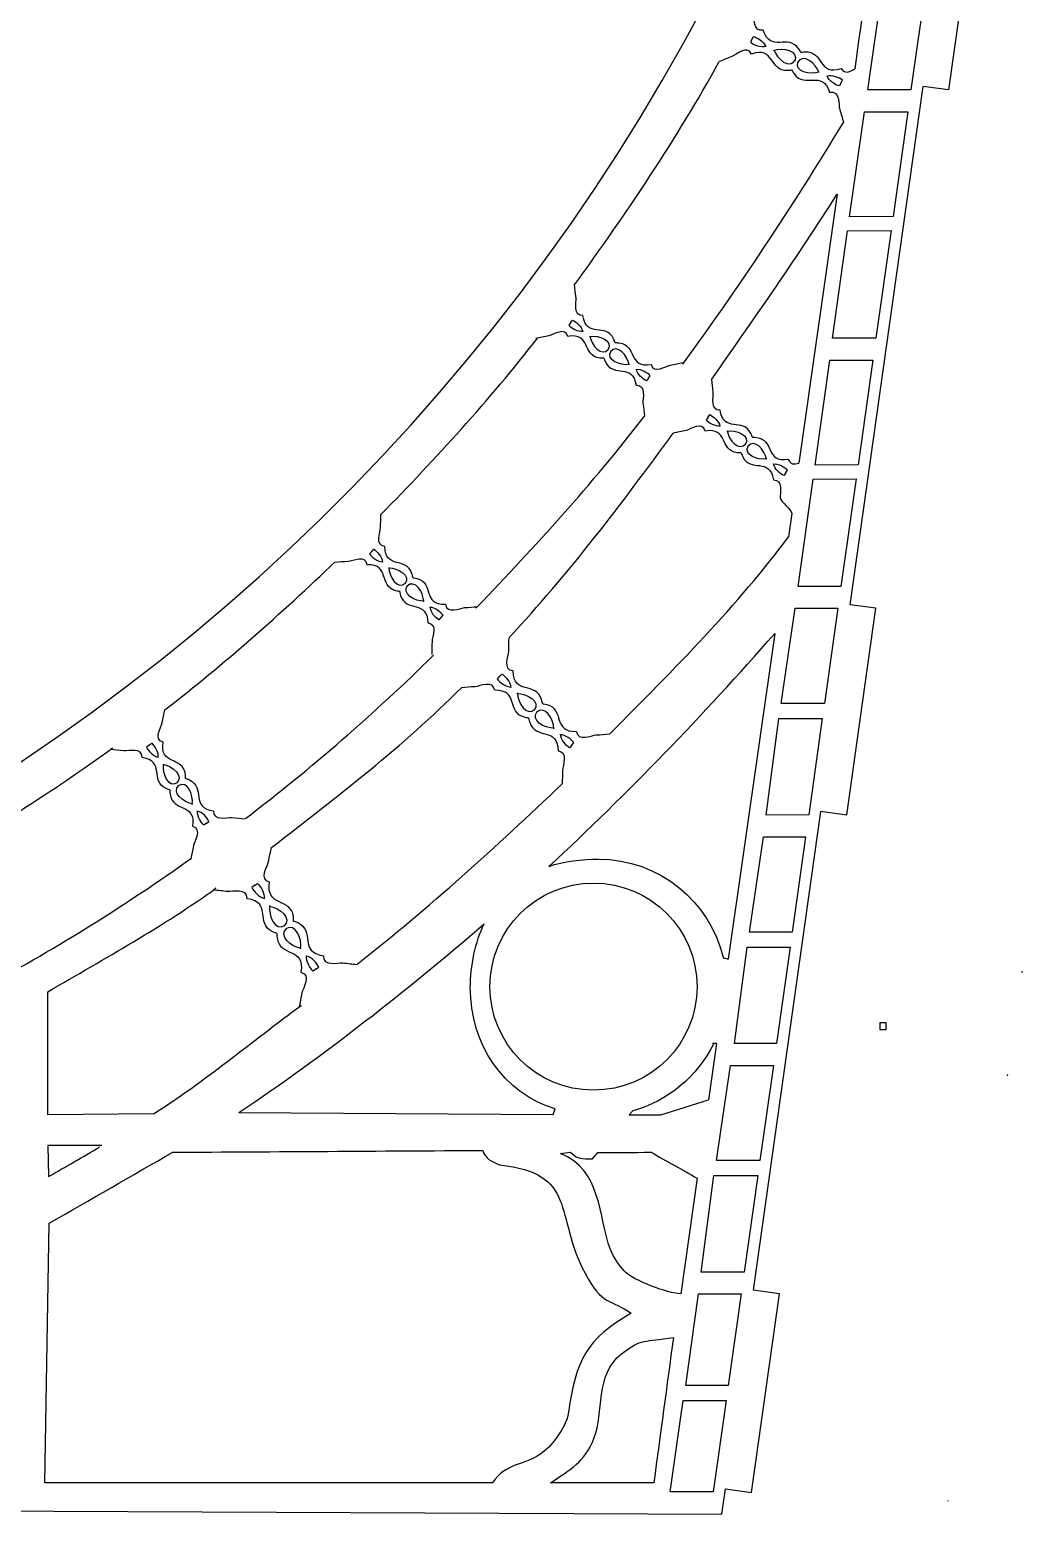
# Model space of a CAD drawing. Extents: x -303 to 288, y -142 to 145.
# Drawn here: x -187.8 to -75.1, y -137.2 to 31.3 of the extents above; entities that cross this region are included whole.
import ezdxf

# ---------------------------------------------------------------- set-up
doc = ezdxf.new("R2010")
doc.units = 0
doc.header["$MEASUREMENT"] = 0
doc.header["$XCLIPFRAME"] = 2
doc.layers.add('LAYER_1', color=7, linetype='CONTINUOUS')
picture_1 = doc.add_image_def('image1.jpg', size_in_pixel=(12191, 16256))

msp = doc.modelspace()

# ---------------------------------------------------------------- linework, layer by layer
at = {"layer": 'LAYER_1', "color": 1}
for points in [[(-278.8776, -88.295), (-166.0906, -66.8468), (-89.7514, 25.4002), (-84.0392, 133.0006)], [(-91.6701, 95.8126), (-204.4571, 74.3644), (-280.7963, -17.8826), (-286.5085, -125.483)], [(-94.0946, 26.8168), (-92.3798, 39.1377), (-90.5091, 51.9474), (-88.8205, 64.2947)], [(-103.349, 28.924), (-102.316, 29.3142), (-100.4378, 28.8718), (-100.9414, 27.7214)], [(-103.3126, 28.9984), (-102.9868, 27.9428), (-101.4848, 26.7318), (-100.8852, 27.8356)], [(-98.1884, 26.3994), (-98.514, 27.455), (-100.0162, 28.6656), (-100.616, 27.5614)], [(-125.9376, 2.333), (-120.0996, 10.3612), (-114.3158, 18.8782), (-109.5164, 27.65)], [(-98.1522, 26.4736), (-99.1852, 26.0836), (-101.0632, 26.5258), (-100.5598, 27.6764)], [(-94.6572, -33.9922), (-94.6572, -33.9922), (-86.3554, 24.8428), (-86.3554, 24.8428)], [(-113.6558, -6.6814), (-107.3896, 1.8576), (-101.3378, 10.9864), (-95.4088, 20.748)], [(-110.356, -8.4046), (-105.4616, -1.4146), (-100.6626, 5.468), (-96.1162, 12.6154)], [(-96.1162, 12.6154), (-96.1162, 12.6154), (-100.462, -17.9106), (-100.462, -17.9106)], [(-124.2429, -3.5515), (-123.1976, -3.3454), (-121.4818, -4.0663), (-122.1448, -5.0803)], [(-147.9242, -23.7586), (-141.6404, -17.3678), (-135.6584, -10.801), (-130.1498, -3.7392)], [(-130.2858, -3.7392), (-130.2858, -3.7392), (-130.3226, -3.7908), (-130.3226, -3.7908)], [(-124.1964, -3.4866), (-124.0549, -4.5426), (-122.8198, -5.9348), (-122.0734, -4.9805)], [(-119.7375, -6.7777), (-119.879, -5.7218), (-121.1142, -4.3296), (-121.8605, -5.2839)], [(-119.6911, -6.7129), (-120.7364, -6.919), (-122.4521, -6.198), (-121.7891, -5.1841)], [(-136.9566, -34.2088), (-130.4802, -27.4422), (-123.9726, -20.3474), (-117.9968, -12.5976)], [(-133.3562, -37.731), (-126.6006, -30.4676), (-120.6544, -22.631), (-114.7314, -14.5152)], [(-108.6614, -14.289), (-107.6162, -14.083), (-105.9004, -14.804), (-106.5634, -15.8178)], [(-108.6148, -14.224), (-108.4736, -15.2802), (-107.2384, -16.6722), (-106.4916, -15.7182)], [(-104.1558, -17.5154), (-104.2972, -16.4594), (-105.5324, -15.0674), (-106.2792, -16.0218)], [(-104.1096, -17.4504), (-105.1546, -17.6564), (-106.8704, -16.9356), (-106.2074, -15.9216)], [(-101.2756, -23.6264), (-101.2756, -23.6264), (-101.6542, -26.286), (-101.6542, -26.286)], [(-121.9222, -48.6494), (-114.6354, -41.3116), (-107.2932, -33.9364), (-101.6542, -26.286)], [(-172.441, -45.9096), (-165.7296, -40.7422), (-159.1942, -34.927), (-153.1026, -29.1068)], [(-147.0726, -29.8228), (-146.0087, -29.7656), (-144.4112, -30.7203), (-145.21, -31.6311)], [(-147.0175, -29.7652), (-147.0257, -30.8306), (-145.9983, -32.3823), (-145.1253, -31.5424)], [(-143.0099, -33.5921), (-144.0737, -33.6494), (-145.6713, -32.6946), (-144.8724, -31.7838)], [(-143.0649, -33.6498), (-143.0568, -32.5844), (-144.0842, -31.0326), (-144.9572, -31.8726)], [(-137.1396, -34.4002), (-137.1396, -34.4002), (-136.9566, -34.2088), (-136.9566, -34.2088)], [(-128.8406, -63.6912), (-119.888, -55.401), (-111.387, -46.5736), (-103.219, -37.2766)], [(-103.219, -37.2766), (-103.219, -37.2766), (-108.4798, -74.2302), (-108.4798, -74.2302)], [(-163.2938, -58.2492), (-155.8062, -52.5348), (-148.7172, -46.3748), (-141.948, -39.7318)], [(-160.337, -61.5518), (-152.886, -55.7752), (-145.3602, -50.0278), (-138.7848, -43.4162)], [(-132.4795, -44.0721), (-131.3692, -44.0123), (-129.702, -45.0087), (-130.5357, -45.9593)], [(-132.422, -44.0119), (-132.4305, -45.1238), (-131.3583, -46.7433), (-130.4472, -45.8667)], [(-128.297, -48.066), (-128.2885, -46.9541), (-129.3607, -45.3347), (-130.2717, -46.2113)], [(-128.2395, -48.0058), (-129.3498, -48.0656), (-131.017, -47.0692), (-130.1833, -46.1187)], [(-199.9372, -64.0546), (-192.4596, -59.812), (-185.2582, -55.2058), (-178.3822, -50.2658)], [(-178.3822, -50.2656), (-178.3822, -50.2656), (-178.6144, -50.436), (-178.6144, -50.436)], [(-172.6146, -52.0775), (-172.8117, -53.1398), (-172.0612, -54.8715), (-171.0405, -54.1877)], [(-172.6798, -52.1254), (-171.6074, -52.2569), (-170.1817, -53.4936), (-171.1409, -54.2612)], [(-169.3572, -56.6573), (-169.16, -55.595), (-169.9106, -53.8634), (-170.9312, -54.5472)], [(-169.2919, -56.6095), (-170.3644, -56.478), (-171.79, -55.2413), (-170.8309, -54.4736)], [(-150.6218, -74.8032), (-142.4234, -68.3706), (-134.8724, -61.4852), (-127.351, -54.3348)], [(-105.6361, -111.799), (-105.6361, -111.799), (-97.967, -57.4492), (-97.967, -57.4492)], [(-98.0112, -57.4431), (-98.0112, -57.4431), (-95.0404, -57.8606), (-95.0404, -57.8606)], [(-192.7184, -77.2976), (-184.5308, -72.8312), (-176.7932, -68.001), (-169.4382, -62.7748)], [(-185.7224, -77.9204), (-179.272, -74.157), (-172.59, -70.4554), (-166.652, -66.182)], [(-166.652, -66.182), (-166.652, -66.182), (-166.94, -66.3932), (-166.94, -66.3932)], [(-160.5229, -68.1489), (-160.7337, -69.2851), (-159.931, -71.1372), (-158.8393, -70.4058)], [(-160.5926, -68.2), (-159.4456, -68.3407), (-157.9208, -69.6634), (-158.9467, -70.4845)], [(-164.0444, -91.6472), (-154.4676, -85.2224), (-144.8322, -77.673), (-136.2046, -70.219)], [(-156.9691, -72.9961), (-158.1161, -72.8555), (-159.641, -71.5328), (-158.6151, -70.7117)], [(-157.0389, -73.0473), (-156.828, -71.9111), (-157.6308, -70.059), (-158.7224, -70.7904)], [(-109.0728, -74.017), (-109.0728, -74.017), (-108.4798, -74.2302), (-108.4798, -74.2302)], [(-75.1222, -75.7357), (-75.1222, -75.7357), (-75.1034, -75.601), (-75.1034, -75.601)], [(-173.7534, -91.784), (-168.055, -88.1754), (-162.618, -83.6418), (-156.9882, -79.4706)], [(-156.9882, -79.4706), (-156.9882, -79.4706), (-157.2248, -79.6442), (-157.2248, -79.6442)], [(-110.1816, -83.8768), (-111.9988, -87.5392), (-115.3138, -90.3272), (-119.325, -91.4398)], [(-109.8416, -83.797), (-109.8416, -83.797), (-110.7494, -90.1738), (-110.7494, -90.1738)], [(-109.8416, -83.797), (-109.8416, -83.797), (-110.2926, -83.797), (-110.2926, -83.797)], [(-76.7684, -87.4822), (-76.7684, -87.4822), (-76.7465, -87.3287), (-76.7465, -87.3287)], [(-116.1244, -91.888), (-116.1244, -91.888), (-110.7494, -90.1738), (-110.7494, -90.1738)], [(-164.0444, -91.6472), (-164.0444, -91.6472), (-128.3528, -91.8606), (-128.3528, -91.8606)], [(-128.3526, -91.8606), (-128.3526, -91.8606), (-128.1516, -91.2212), (-128.1516, -91.2212)], [(-119.7404, -91.888), (-119.7404, -91.888), (-119.325, -91.4398), (-119.325, -91.4398)], [(-119.7404, -91.888), (-119.7404, -91.888), (-116.1244, -91.888), (-116.1244, -91.888)], [(-185.6664, -98.9052), (-183.7238, -97.8114), (-181.788, -96.6892), (-179.8594, -95.5384)], [(-109.2255, -137.2369), (-109.2255, -137.2369), (-108.8173, -134.3444), (-108.8173, -134.3444)], [(-108.819, -134.3442), (-108.819, -134.3442), (-105.8482, -134.7617), (-105.8482, -134.7617)], [(-83.5293, -135.7345), (-83.5293, -135.7345), (-83.5194, -135.661), (-83.5194, -135.661)]]:
    msp.add_open_spline(points, degree=3, dxfattribs=at)
for points, knots in [([(-79.8611, 50.1461), (-79.8611, 50.1461), (-83.4741, 24.4377), (-83.4741, 24.4377), (-83.4741, 24.4377), (-83.4741, 24.4377), (-86.3555, 24.8427), (-86.3555, 24.8427)], [0, 0, 0, 0, 0.33333333, 0.33333333, 0.33333333, 0.33333333, 1, 1, 1, 1]), ([(-100.2548, 28.7124), (-100.293, 28.7768), (-100.3434, 28.9012), (-100.5004, 29.1232), (-100.5004, 29.1232), (-101.7392, 30.8758), (-103.6452, 28.5822), (-104.5218, 31.2224), (-104.5218, 31.2224), (-105.7068, 30.9678), (-105.522, 32.6452), (-105.6624, 33.171), (-105.6624, 33.171), (-105.8228, 33.6844), (-105.9664, 34.177), (-106.0926, 34.6492)], [0, 0, 0, 0, 0.2, 0.2, 0.2, 0.2, 0.4, 0.4, 0.4, 0.4, 0.6, 0.6, 0.6, 0.6, 1, 1, 1, 1]), ([(-105.8118, 30.1542), (-105.8118, 30.1542), (-105.6404, 30.5032), (-105.6404, 30.5032), (-105.6404, 30.5032), (-105.222, 30.3992), (-104.4222, 29.9444), (-104.23, 29.3642)], [0, 0, 0, 0, 0.33333333, 0.33333333, 0.33333333, 0.33333333, 1, 1, 1, 1]), ([(-101.2462, 26.685), (-101.3206, 26.6762), (-101.4506, 26.6392), (-101.7216, 26.627), (-101.7216, 26.627), (-103.8652, 26.5292), (-103.2252, 29.4418), (-105.847, 28.5132), (-105.847, 28.5132), (-106.3734, 29.6052), (-107.584, 28.4298), (-108.0858, 28.2178), (-108.0858, 28.2178), (-108.5896, 28.0296), (-109.0662, 27.8404), (-109.5164, 27.65)], [0, 0, 0, 0, 0.2, 0.2, 0.2, 0.2, 0.4, 0.4, 0.4, 0.4, 0.6, 0.6, 0.6, 0.6, 1, 1, 1, 1]), ([(-105.7962, 30.1876), (-105.7962, 30.1876), (-105.9652, 29.8374), (-105.9652, 29.8374), (-105.9652, 29.8374), (-105.6272, 29.5714), (-104.777, 29.2192), (-104.2008, 29.4236)], [0, 0, 0, 0, 0.33333333, 0.33333333, 0.33333333, 0.33333333, 1, 1, 1, 1]), ([(-100.2548, 28.7124), (-100.1808, 28.7218), (-100.051, 28.7582), (-99.7792, 28.7708), (-99.7792, 28.7708), (-97.6364, 28.8686), (-98.2762, 25.9558), (-95.6546, 26.8846), (-95.6546, 26.8846), (-95.3182, 26.1874), (-94.626, 26.5064), (-94.0946, 26.8168)], [0, 0, 0, 0, 0.25, 0.25, 0.25, 0.25, 0.5, 0.5, 0.5, 0.5, 1, 1, 1, 1]), ([(-101.2462, 26.685), (-101.2078, 26.6212), (-101.1576, 26.4966), (-101.001, 26.2744), (-101.001, 26.2744), (-99.7622, 24.522), (-97.856, 26.8152), (-96.9796, 24.1754), (-96.9796, 24.1754), (-95.7946, 24.4304), (-95.979, 22.7528), (-95.8386, 22.2266), (-95.8386, 22.2266), (-95.678, 21.7134), (-95.5348, 21.2206), (-95.4088, 20.748)], [0, 0, 0, 0, 0.2, 0.2, 0.2, 0.2, 0.4, 0.4, 0.4, 0.4, 0.6, 0.6, 0.6, 0.6, 1, 1, 1, 1]), ([(-95.7056, 25.21), (-95.7056, 25.21), (-95.5352, 25.5598), (-95.5352, 25.5598), (-95.5352, 25.5598), (-95.8738, 25.8264), (-96.7234, 26.1782), (-97.3006, 25.974)], [0, 0, 0, 0, 0.33333333, 0.33333333, 0.33333333, 0.33333333, 1, 1, 1, 1]), ([(-95.6892, 25.2434), (-95.6892, 25.2434), (-95.861, 24.8942), (-95.861, 24.8942), (-95.861, 24.8942), (-96.279, 24.9982), (-97.0786, 25.4532), (-97.2712, 26.0336)], [0, 0, 0, 0, 0.33333333, 0.33333333, 0.33333333, 0.33333333, 1, 1, 1, 1]), ([(-121.3332, -4.2472), (-121.3597, -4.1801), (-121.3876, -4.0534), (-121.5013, -3.8173), (-121.5013, -3.8173), (-122.3992, -1.9524), (-124.5795, -3.829), (-124.9908, -1.1778), (-124.9908, -1.1778), (-126.159, -1.2307), (-125.7152, 0.3352), (-125.7646, 0.8585), (-125.7646, 0.8585), (-125.8353, 1.3723), (-125.8926, 1.8636), (-125.9373, 2.3331)], [0, 0, 0, 0, 0.2, 0.2, 0.2, 0.2, 0.4, 0.4, 0.4, 0.4, 0.6, 0.6, 0.6, 0.6, 1, 1, 1, 1]), ([(-126.3891, -1.9874), (-126.3891, -1.9874), (-126.1698, -1.6832), (-126.1698, -1.6832), (-126.1698, -1.6832), (-125.7886, -1.8486), (-125.1008, -2.4089), (-125.0105, -2.9921)], [0, 0, 0, 0, 0.33333333, 0.33333333, 0.33333333, 0.33333333, 1, 1, 1, 1]), ([(-122.6007, -6.0172), (-122.6727, -6.0138), (-122.8017, -6.0282), (-123.0618, -5.9966), (-123.0618, -5.9966), (-125.1166, -5.7471), (-124.0421, -3.0786), (-126.6845, -3.543), (-126.6845, -3.543), (-127.0107, -2.4201), (-128.3501, -3.3445), (-128.8615, -3.4662), (-128.8615, -3.4662), (-129.3707, -3.5647), (-129.8543, -3.6687), (-130.3132, -3.7776)], [0, 0, 0, 0, 0.2, 0.2, 0.2, 0.2, 0.4, 0.4, 0.4, 0.4, 0.6, 0.6, 0.6, 0.6, 1, 1, 1, 1]), ([(-126.3684, -1.9584), (-126.3684, -1.9584), (-126.5858, -2.264), (-126.5858, -2.264), (-126.5858, -2.264), (-126.3064, -2.5717), (-125.5545, -3.0424), (-124.9733, -2.94)], [0, 0, 0, 0, 0.33333333, 0.33333333, 0.33333333, 0.33333333, 1, 1, 1, 1]), ([(-121.3332, -4.2472), (-121.2612, -4.2506), (-121.1323, -4.2362), (-120.8721, -4.2678), (-120.8721, -4.2678), (-118.8174, -4.5173), (-119.8918, -7.1858), (-117.2495, -6.7214), (-117.2495, -6.7214), (-116.9233, -7.8443), (-115.5838, -6.9199), (-115.0724, -6.7982), (-115.0724, -6.7982), (-114.5632, -6.6997), (-114.0797, -6.5957), (-113.6208, -6.4868)], [0, 0, 0, 0, 0.2, 0.2, 0.2, 0.2, 0.4, 0.4, 0.4, 0.4, 0.6, 0.6, 0.6, 0.6, 1, 1, 1, 1]), ([(-122.6007, -6.0172), (-122.5743, -6.0843), (-122.5464, -6.211), (-122.4327, -6.4471), (-122.4327, -6.4471), (-121.5348, -8.312), (-119.3544, -6.4354), (-118.9432, -9.0866), (-118.9432, -9.0866), (-117.775, -9.0337), (-118.2188, -10.5995), (-118.1693, -11.1229), (-118.1693, -11.1229), (-118.0986, -11.6367), (-118.0413, -12.128), (-117.9966, -12.5975)], [0, 0, 0, 0, 0.2, 0.2, 0.2, 0.2, 0.4, 0.4, 0.4, 0.4, 0.6, 0.6, 0.6, 0.6, 1, 1, 1, 1]), ([(-117.5656, -8.3059), (-117.5656, -8.3059), (-117.3482, -8.0004), (-117.3482, -8.0004), (-117.3482, -8.0004), (-117.6275, -7.6927), (-118.3795, -7.222), (-118.9607, -7.3244)], [0, 0, 0, 0, 0.33333333, 0.33333333, 0.33333333, 0.33333333, 1, 1, 1, 1]), ([(-117.5448, -8.277), (-117.5448, -8.277), (-117.7641, -8.5812), (-117.7641, -8.5812), (-117.7641, -8.5812), (-118.1453, -8.4158), (-118.8331, -7.8555), (-118.9234, -7.2723)], [0, 0, 0, 0, 0.33333333, 0.33333333, 0.33333333, 0.33333333, 1, 1, 1, 1]), ([(-105.7518, -14.9846), (-105.778, -14.9176), (-105.806, -14.7912), (-105.9198, -14.5548), (-105.9198, -14.5548), (-106.8178, -12.6898), (-108.9978, -14.5666), (-109.4094, -11.9154), (-109.4094, -11.9154), (-110.5774, -11.9682), (-110.1336, -10.402), (-110.183, -9.8792), (-110.183, -9.8792), (-110.2538, -9.3654), (-110.3112, -8.874), (-110.356, -8.4046)], [0, 0, 0, 0, 0.2, 0.2, 0.2, 0.2, 0.4, 0.4, 0.4, 0.4, 0.6, 0.6, 0.6, 0.6, 1, 1, 1, 1]), ([(-107.0192, -16.7548), (-107.091, -16.7514), (-107.2204, -16.7658), (-107.4804, -16.7342), (-107.4804, -16.7342), (-109.5352, -16.4848), (-108.4608, -13.8162), (-111.103, -14.2806), (-111.103, -14.2806), (-111.4292, -13.1576), (-112.7686, -14.0822), (-113.28, -14.2036), (-113.28, -14.2036), (-113.7892, -14.302), (-114.2728, -14.406), (-114.7314, -14.5152)], [0, 0, 0, 0, 0.2, 0.2, 0.2, 0.2, 0.4, 0.4, 0.4, 0.4, 0.6, 0.6, 0.6, 0.6, 1, 1, 1, 1]), ([(-110.787, -12.696), (-110.787, -12.696), (-111.0042, -13.002), (-111.0042, -13.002), (-111.0042, -13.002), (-110.725, -13.309), (-109.9726, -13.78), (-109.3916, -13.6776)], [0, 0, 0, 0, 0.33333333, 0.33333333, 0.33333333, 0.33333333, 1, 1, 1, 1]), ([(-110.8076, -12.725), (-110.8076, -12.725), (-110.5884, -12.4206), (-110.5884, -12.4206), (-110.5884, -12.4206), (-110.207, -12.5862), (-109.5192, -13.1468), (-109.429, -13.7294)], [0, 0, 0, 0, 0.33333333, 0.33333333, 0.33333333, 0.33333333, 1, 1, 1, 1]), ([(-105.7518, -14.9846), (-105.68, -14.9878), (-105.5506, -14.974), (-105.2904, -15.0054), (-105.2904, -15.0054), (-103.236, -15.2548), (-104.3102, -17.9232), (-101.668, -17.4588), (-101.668, -17.4588), (-101.4818, -18.0996), (-100.9656, -18.0736), (-100.4618, -17.9108)], [0, 0, 0, 0, 0.25, 0.25, 0.25, 0.25, 0.5, 0.5, 0.5, 0.5, 1, 1, 1, 1]), ([(-107.0192, -16.7548), (-106.9926, -16.8218), (-106.9646, -16.9484), (-106.8512, -17.1846), (-106.8512, -17.1846), (-105.9532, -19.0496), (-103.7732, -17.173), (-103.3616, -19.824), (-103.3616, -19.824), (-102.1936, -19.771), (-102.637, -21.337), (-102.5876, -21.8602), (-102.5876, -21.8602), (-102.5168, -22.374), (-101.32, -23.1568), (-101.2756, -23.6264)], [0, 0, 0, 0, 0.2, 0.2, 0.2, 0.2, 0.4, 0.4, 0.4, 0.4, 0.6, 0.6, 0.6, 0.6, 1, 1, 1, 1]), ([(-101.9842, -19.0436), (-101.9842, -19.0436), (-101.7664, -18.7382), (-101.7664, -18.7382), (-101.7664, -18.7382), (-102.0458, -18.4302), (-102.7978, -17.9598), (-103.3794, -18.062)], [0, 0, 0, 0, 0.33333333, 0.33333333, 0.33333333, 0.33333333, 1, 1, 1, 1]), ([(-101.9632, -19.0144), (-101.9632, -19.0144), (-102.1826, -19.3192), (-102.1826, -19.3192), (-102.1826, -19.3192), (-102.5636, -19.1532), (-103.2516, -18.593), (-103.3418, -18.01)], [0, 0, 0, 0, 0.33333333, 0.33333333, 0.33333333, 0.33333333, 1, 1, 1, 1]), ([(-144.2895, -30.9202), (-144.3063, -30.8501), (-144.3161, -30.7207), (-144.3955, -30.471), (-144.3955, -30.471), (-145.0226, -28.4984), (-147.4449, -30.0503), (-147.4798, -27.3677), (-147.4798, -27.3677), (-148.6438, -27.256), (-147.9846, -25.768), (-147.9601, -25.2429), (-147.9601, -25.2429), (-147.9579, -24.7243), (-147.9456, -24.2298), (-147.924, -23.7587)], [0, 0, 0, 0, 0.2, 0.2, 0.2, 0.2, 0.4, 0.4, 0.4, 0.4, 0.6, 0.6, 0.6, 0.6, 1, 1, 1, 1]), ([(-145.793, -32.4947), (-145.8638, -32.4812), (-145.9935, -32.4774), (-146.2466, -32.4095), (-146.2466, -32.4095), (-148.246, -31.874), (-146.8075, -29.3828), (-149.4888, -29.4716), (-149.4888, -29.4716), (-149.6541, -28.314), (-151.1101, -29.0411), (-151.6335, -29.0898), (-151.6335, -29.0898), (-152.1515, -29.1159), (-152.6449, -29.151), (-153.1145, -29.1943)], [0, 0, 0, 0, 0.2, 0.2, 0.2, 0.2, 0.4, 0.4, 0.4, 0.4, 0.6, 0.6, 0.6, 0.6, 1, 1, 1, 1]), ([(-148.9534, -27.9471), (-148.9534, -27.9471), (-149.2115, -28.2191), (-149.2115, -28.2191), (-149.2115, -28.2191), (-148.9782, -28.563), (-148.2997, -29.1346), (-147.7099, -29.1149)], [0, 0, 0, 0, 0.33333333, 0.33333333, 0.33333333, 0.33333333, 1, 1, 1, 1]), ([(-148.978, -27.9729), (-148.978, -27.9729), (-148.7182, -27.7025), (-148.7182, -27.7025), (-148.7182, -27.7025), (-148.3639, -27.9197), (-147.7616, -28.5711), (-147.7541, -29.1612)], [0, 0, 0, 0, 0.33333333, 0.33333333, 0.33333333, 0.33333333, 1, 1, 1, 1]), ([(-144.2895, -30.9202), (-144.2187, -30.9337), (-144.089, -30.9376), (-143.8358, -31.0054), (-143.8358, -31.0054), (-141.8365, -31.5409), (-143.275, -34.0322), (-140.5936, -33.9433), (-140.5936, -33.9433), (-140.4283, -35.101), (-138.9723, -34.3738), (-138.4489, -34.3251), (-138.4489, -34.3251), (-137.931, -34.299), (-137.4376, -34.264), (-136.9679, -34.2206)], [0, 0, 0, 0, 0.2, 0.2, 0.2, 0.2, 0.4, 0.4, 0.4, 0.4, 0.6, 0.6, 0.6, 0.6, 1, 1, 1, 1]), ([(-145.793, -32.4947), (-145.7762, -32.5648), (-145.7664, -32.6942), (-145.687, -32.944), (-145.687, -32.944), (-145.0598, -34.9165), (-142.6376, -33.3646), (-142.6027, -36.0472), (-142.6027, -36.0472), (-141.4386, -36.159), (-142.0979, -37.647), (-142.1224, -38.1721), (-142.1224, -38.1721), (-142.1246, -38.6907), (-142.1368, -39.1851), (-142.1585, -39.6563)], [0, 0, 0, 0, 0.2, 0.2, 0.2, 0.2, 0.4, 0.4, 0.4, 0.4, 0.6, 0.6, 0.6, 0.6, 1, 1, 1, 1]), ([(-141.1291, -35.4678), (-141.1291, -35.4678), (-140.8709, -35.1958), (-140.8709, -35.1958), (-140.8709, -35.1958), (-141.1043, -34.852), (-141.7827, -34.2804), (-142.3725, -34.3001)], [0, 0, 0, 0, 0.33333333, 0.33333333, 0.33333333, 0.33333333, 1, 1, 1, 1]), ([(-141.1045, -35.4421), (-141.1045, -35.4421), (-141.3643, -35.7125), (-141.3643, -35.7125), (-141.3643, -35.7125), (-141.7185, -35.4952), (-142.3208, -34.8439), (-142.3283, -34.2538)], [0, 0, 0, 0, 0.33333333, 0.33333333, 0.33333333, 0.33333333, 1, 1, 1, 1]), ([(-95.0404, -57.8606), (-95.0404, -57.8606), (-91.7435, -34.4017), (-91.7435, -34.4017), (-91.7435, -34.4017), (-91.7435, -34.4017), (-94.6573, -33.9922), (-94.6573, -33.9922)], [0, 0, 0, 0, 0.33333333, 0.33333333, 0.33333333, 0.33333333, 1, 1, 1, 1]), ([(-129.575, -45.2174), (-129.5924, -45.1442), (-129.6027, -45.0092), (-129.6856, -44.7485), (-129.6856, -44.7485), (-130.3401, -42.6899), (-132.868, -44.3095), (-132.9044, -41.5099), (-132.9044, -41.5099), (-134.1193, -41.3932), (-133.4313, -39.8404), (-133.4057, -39.2924), (-133.4057, -39.2924), (-133.4034, -38.7511), (-133.3906, -38.2351), (-133.368, -37.7434)], [0, 0, 0, 0, 0.2, 0.2, 0.2, 0.2, 0.4, 0.4, 0.4, 0.4, 0.6, 0.6, 0.6, 0.6, 1, 1, 1, 1]), ([(-134.4423, -42.1146), (-134.4423, -42.1146), (-134.7117, -42.3984), (-134.7117, -42.3984), (-134.7117, -42.3984), (-134.4682, -42.7573), (-133.7601, -43.3538), (-133.1446, -43.3333)], [0, 0, 0, 0, 0.33333333, 0.33333333, 0.33333333, 0.33333333, 1, 1, 1, 1]), ([(-134.468, -42.1414), (-134.468, -42.1414), (-134.1968, -41.8592), (-134.1968, -41.8592), (-134.1968, -41.8592), (-133.8271, -42.086), (-133.1986, -42.7657), (-133.1907, -43.3816)], [0, 0, 0, 0, 0.33333333, 0.33333333, 0.33333333, 0.33333333, 1, 1, 1, 1]), ([(-131.144, -46.8606), (-131.2179, -46.8465), (-131.3533, -46.8424), (-131.6175, -46.7717), (-131.6175, -46.7717), (-133.7041, -46.2128), (-132.2028, -43.6129), (-135.0011, -43.7056), (-135.0011, -43.7056), (-135.1736, -42.4974), (-136.6932, -43.2563), (-137.2394, -43.3071), (-137.2394, -43.3071), (-137.78, -43.3343), (-138.2949, -43.3709), (-138.785, -43.4162)], [0, 0, 0, 0, 0.2, 0.2, 0.2, 0.2, 0.4, 0.4, 0.4, 0.4, 0.6, 0.6, 0.6, 0.6, 1, 1, 1, 1]), ([(-129.575, -45.2174), (-129.5011, -45.2315), (-129.3657, -45.2355), (-129.1015, -45.3063), (-129.1015, -45.3063), (-127.0149, -45.8652), (-128.5162, -48.4651), (-125.7178, -48.3724), (-125.7178, -48.3724), (-125.5453, -49.5805), (-124.0258, -48.8216), (-123.4796, -48.7708), (-123.4796, -48.7708), (-122.939, -48.7436), (-122.4241, -48.707), (-121.934, -48.6618)], [0, 0, 0, 0, 0.2, 0.2, 0.2, 0.2, 0.4, 0.4, 0.4, 0.4, 0.6, 0.6, 0.6, 0.6, 1, 1, 1, 1]), ([(-170.0956, -53.7148), (-170.0999, -53.6418), (-170.0868, -53.5109), (-170.1218, -53.2474), (-170.1218, -53.2474), (-170.3981, -51.1666), (-173.0919, -52.2864), (-172.6509, -49.6017), (-172.6509, -49.6017), (-173.7933, -49.2837), (-172.8711, -47.9149), (-172.7534, -47.395), (-172.7534, -47.395), (-172.6593, -46.8776), (-172.5593, -46.386), (-172.4541, -45.9194)], [0, 0, 0, 0, 0.2, 0.2, 0.2, 0.2, 0.4, 0.4, 0.4, 0.4, 0.6, 0.6, 0.6, 0.6, 1, 1, 1, 1]), ([(-131.144, -46.8606), (-131.1265, -46.9337), (-131.1163, -47.0688), (-131.0334, -47.3294), (-131.0334, -47.3294), (-130.3789, -49.388), (-127.851, -47.7684), (-127.8145, -50.5681), (-127.8145, -50.5681), (-126.5997, -50.6847), (-127.2877, -52.2376), (-127.3133, -52.7856), (-127.3133, -52.7856), (-127.3156, -53.3268), (-127.3284, -53.8429), (-127.351, -54.3346)], [0, 0, 0, 0, 0.2, 0.2, 0.2, 0.2, 0.4, 0.4, 0.4, 0.4, 0.6, 0.6, 0.6, 0.6, 1, 1, 1, 1]), ([(-126.2767, -49.9634), (-126.2767, -49.9634), (-126.0073, -49.6795), (-126.0073, -49.6795), (-126.0073, -49.6795), (-126.2508, -49.3207), (-126.9588, -48.7241), (-127.5744, -48.7447)], [0, 0, 0, 0, 0.33333333, 0.33333333, 0.33333333, 0.33333333, 1, 1, 1, 1]), ([(-126.251, -49.9365), (-126.251, -49.9365), (-126.5221, -50.2187), (-126.5221, -50.2187), (-126.5221, -50.2187), (-126.8918, -49.992), (-127.5204, -49.3122), (-127.5282, -48.6964)], [0, 0, 0, 0, 0.33333333, 0.33333333, 0.33333333, 0.33333333, 1, 1, 1, 1]), ([(-171.8761, -55.0201), (-171.9444, -54.9941), (-172.0732, -54.9672), (-172.314, -54.8546), (-172.314, -54.8546), (-174.2153, -53.9652), (-172.337, -51.733), (-175.03, -51.346), (-175.03, -51.346), (-174.9897, -50.1609), (-176.5725, -50.6286), (-177.1037, -50.5844), (-177.1037, -50.5844), (-177.6255, -50.5185), (-178.1243, -50.466), (-178.6009, -50.426)], [0, 0, 0, 0, 0.2, 0.2, 0.2, 0.2, 0.4, 0.4, 0.4, 0.4, 0.6, 0.6, 0.6, 0.6, 1, 1, 1, 1]), ([(-174.225, -49.9189), (-174.225, -49.9189), (-174.531, -50.1447), (-174.531, -50.1447), (-174.531, -50.1447), (-174.3589, -50.5294), (-173.783, -51.2205), (-173.1906, -51.3054)], [0, 0, 0, 0, 0.33333333, 0.33333333, 0.33333333, 0.33333333, 1, 1, 1, 1]), ([(-174.2541, -49.9402), (-174.2541, -49.9402), (-173.9467, -49.7163), (-173.9467, -49.7163), (-173.9467, -49.7163), (-173.6315, -49.9961), (-173.1457, -50.7533), (-173.2429, -51.3438)], [0, 0, 0, 0, 0.33333333, 0.33333333, 0.33333333, 0.33333333, 1, 1, 1, 1]), ([(-170.0956, -53.7148), (-170.0273, -53.7408), (-169.8985, -53.7677), (-169.6578, -53.8803), (-169.6578, -53.8803), (-167.7565, -54.7696), (-169.6347, -57.0019), (-166.9417, -57.3888), (-166.9417, -57.3888), (-166.982, -58.574), (-165.3993, -58.1063), (-164.868, -58.1505), (-164.868, -58.1505), (-164.3462, -58.2163), (-163.8474, -58.2688), (-163.3708, -58.3089)], [0, 0, 0, 0, 0.2, 0.2, 0.2, 0.2, 0.4, 0.4, 0.4, 0.4, 0.6, 0.6, 0.6, 0.6, 1, 1, 1, 1]), ([(-171.8761, -55.0201), (-171.8718, -55.0931), (-171.885, -55.224), (-171.85, -55.4875), (-171.85, -55.4875), (-171.5737, -57.5682), (-168.8799, -56.4484), (-169.3209, -59.1331), (-169.3209, -59.1331), (-168.1785, -59.4512), (-169.1007, -60.8199), (-169.2183, -61.3399), (-169.2183, -61.3399), (-169.3124, -61.8573), (-169.4124, -62.3489), (-169.5176, -62.8154)], [0, 0, 0, 0, 0.2, 0.2, 0.2, 0.2, 0.4, 0.4, 0.4, 0.4, 0.6, 0.6, 0.6, 0.6, 1, 1, 1, 1]), ([(-167.7177, -58.7947), (-167.7177, -58.7947), (-168.0251, -59.0186), (-168.0251, -59.0186), (-168.0251, -59.0186), (-168.3402, -58.7388), (-168.826, -57.9816), (-168.7288, -57.3911)], [0, 0, 0, 0, 0.33333333, 0.33333333, 0.33333333, 0.33333333, 1, 1, 1, 1]), ([(-167.7468, -58.816), (-167.7468, -58.816), (-167.4408, -58.5902), (-167.4408, -58.5902), (-167.4408, -58.5902), (-167.6128, -58.2055), (-168.1888, -57.5144), (-168.7812, -57.4295)], [0, 0, 0, 0, 0.33333333, 0.33333333, 0.33333333, 0.33333333, 1, 1, 1, 1]), ([(-157.8287, -69.9), (-157.8333, -69.822), (-157.8193, -69.6819), (-157.8567, -69.4001), (-157.8567, -69.4001), (-158.1522, -67.1746), (-161.0334, -68.3723), (-160.5617, -65.5009), (-160.5617, -65.5009), (-161.7836, -65.1607), (-160.7972, -63.6967), (-160.6714, -63.1406), (-160.6714, -63.1406), (-160.5707, -62.5872), (-160.4638, -62.0615), (-160.3513, -61.5624)], [0, 0, 0, 0, 0.2, 0.2, 0.2, 0.2, 0.4, 0.4, 0.4, 0.4, 0.6, 0.6, 0.6, 0.6, 1, 1, 1, 1]), ([(-128.8406, -63.6912), (-127.266, -63.1076), (-125.0006, -62.8686), (-123.2228, -62.8686), (-123.2228, -62.8686), (-116.3108, -62.8686), (-110.5244, -67.6882), (-109.0416, -74.1502)], [0, 0, 0, 0, 0.33333333, 0.33333333, 0.33333333, 0.33333333, 1, 1, 1, 1]), ([(-162.2764, -65.8629), (-162.2764, -65.8629), (-161.9477, -65.6234), (-161.9477, -65.6234), (-161.9477, -65.6234), (-161.6106, -65.9227), (-161.091, -66.7325), (-161.1949, -67.3641)], [0, 0, 0, 0, 0.33333333, 0.33333333, 0.33333333, 0.33333333, 1, 1, 1, 1]), ([(-112.0277, -77.3384), (-112.0277, -70.8454), (-117.2915, -65.5816), (-123.7846, -65.5816), (-123.7846, -65.5816), (-130.2776, -65.5816), (-135.5414, -70.8454), (-135.5414, -77.3384), (-135.5414, -77.3384), (-135.5414, -83.8315), (-130.2776, -89.0953), (-123.7846, -89.0953), (-123.7846, -89.0953), (-117.2915, -89.0953), (-112.0277, -83.8315), (-112.0277, -77.3384)], [0, 0, 0, 0, 0.2, 0.2, 0.2, 0.2, 0.4, 0.4, 0.4, 0.4, 0.6, 0.6, 0.6, 0.6, 1, 1, 1, 1]), ([(-159.733, -71.2962), (-159.8061, -71.2683), (-159.9439, -71.2396), (-160.2013, -71.1192), (-160.2013, -71.1192), (-162.2349, -70.1679), (-160.226, -67.7804), (-163.1064, -67.3665), (-163.1064, -67.3665), (-163.0632, -66.0989), (-164.7561, -66.5992), (-165.3243, -66.5519), (-165.3243, -66.5519), (-165.8824, -66.4814), (-166.4159, -66.4253), (-166.9257, -66.3825)], [0, 0, 0, 0, 0.2, 0.2, 0.2, 0.2, 0.4, 0.4, 0.4, 0.4, 0.6, 0.6, 0.6, 0.6, 1, 1, 1, 1]), ([(-162.2453, -65.8401), (-162.2453, -65.8401), (-162.5726, -66.0816), (-162.5726, -66.0816), (-162.5726, -66.0816), (-162.3886, -66.4931), (-161.7725, -67.2322), (-161.1389, -67.3231)], [0, 0, 0, 0, 0.33333333, 0.33333333, 0.33333333, 0.33333333, 1, 1, 1, 1]), ([(-157.8287, -69.9), (-157.7557, -69.9279), (-157.6179, -69.9566), (-157.3604, -70.077), (-157.3604, -70.077), (-155.3269, -71.0283), (-157.3358, -73.4158), (-154.4554, -73.8297), (-154.4554, -73.8297), (-154.4985, -75.0973), (-152.8057, -74.597), (-152.2375, -74.6443), (-152.2375, -74.6443), (-151.6794, -74.7147), (-151.1458, -74.7709), (-150.6361, -74.8137)], [0, 0, 0, 0, 0.2, 0.2, 0.2, 0.2, 0.4, 0.4, 0.4, 0.4, 0.6, 0.6, 0.6, 0.6, 1, 1, 1, 1]), ([(-128.1516, -91.2212), (-134.0534, -89.3668), (-137.7724, -83.9322), (-137.7724, -77.4182), (-137.7724, -77.4182), (-137.7724, -75.0672), (-137.1948, -72.1844), (-136.2046, -70.219)], [0, 0, 0, 0, 0.33333333, 0.33333333, 0.33333333, 0.33333333, 1, 1, 1, 1]), ([(-159.733, -71.2962), (-159.7284, -71.3742), (-159.7425, -71.5143), (-159.7051, -71.796), (-159.7051, -71.796), (-159.4096, -74.0215), (-156.5284, -72.8238), (-157.0001, -75.6953), (-157.0001, -75.6953), (-155.7782, -76.0355), (-156.7645, -77.4995), (-156.8904, -78.0556), (-156.8904, -78.0556), (-156.991, -78.609), (-157.098, -79.1347), (-157.2105, -79.6337)], [0, 0, 0, 0, 0.2, 0.2, 0.2, 0.2, 0.4, 0.4, 0.4, 0.4, 0.6, 0.6, 0.6, 0.6, 1, 1, 1, 1]), ([(-155.2853, -75.3333), (-155.2853, -75.3333), (-155.6141, -75.5728), (-155.6141, -75.5728), (-155.6141, -75.5728), (-155.9512, -75.2735), (-156.4708, -74.4637), (-156.3668, -73.8321)], [0, 0, 0, 0, 0.33333333, 0.33333333, 0.33333333, 0.33333333, 1, 1, 1, 1]), ([(-155.3165, -75.3561), (-155.3165, -75.3561), (-154.9892, -75.1146), (-154.9892, -75.1146), (-154.9892, -75.1146), (-155.1732, -74.7031), (-155.7892, -73.964), (-156.4228, -73.8731)], [0, 0, 0, 0, 0.33333333, 0.33333333, 0.33333333, 0.33333333, 1, 1, 1, 1]), ([(-173.7534, -91.784), (-173.7534, -91.784), (-185.7234, -91.888), (-185.7234, -91.888), (-185.7234, -91.888), (-185.7234, -91.888), (-185.7224, -77.9204), (-185.7224, -77.9204)], [0, 0, 0, 0, 0.33333333, 0.33333333, 0.33333333, 0.33333333, 1, 1, 1, 1]), ([(-186.0883, -133.6522), (-186.0883, -133.6522), (-135.2486, -133.6522), (-135.2486, -133.6522), (-135.2486, -133.6522), (-133.5865, -131.3305), (-132.1549, -131.9073), (-129.7609, -130.3545), (-129.7609, -130.3545), (-128.7343, -129.6886), (-126.8791, -127.5008), (-126.6213, -125.6583), (-126.6213, -125.6583), (-125.7921, -119.7325), (-124.6162, -117.3476), (-119.4979, -114.4191), (-119.4979, -114.4191), (-121.8196, -112.8098), (-122.8162, -113.5444), (-124.7482, -109.8813), (-124.7482, -109.8813), (-128.2783, -103.1881), (-125.566, -98.5102), (-134.4571, -97.5868), (-134.4571, -97.5868), (-135.4333, -97.0855), (-136.0401, -96.98), (-136.3567, -95.9246), (-136.3567, -95.9246), (-148.0707, -96.0038), (-159.8111, -96.0829), (-171.5516, -96.1357), (-171.5516, -96.1357), (-176.2214, -98.8268), (-180.8912, -101.5178), (-185.5873, -104.2089), (-185.5873, -104.2089), (-185.5873, -104.2089), (-186.0883, -133.6522), (-186.0883, -133.6522)], [0, 0, 0, 0, 0.09090909, 0.09090909, 0.09090909, 0.09090909, 0.18181818, 0.18181818, 0.18181818, 0.18181818, 0.27272727, 0.27272727, 0.27272727, 0.27272727, 0.36363636, 0.36363636, 0.36363636, 0.36363636, 0.45454545, 0.45454545, 0.45454545, 0.45454545, 0.54545455, 0.54545455, 0.54545455, 0.54545455, 0.63636364, 0.63636364, 0.63636364, 0.63636364, 0.72727273, 0.72727273, 0.72727273, 0.72727273, 0.81818182, 0.81818182, 0.81818182, 0.81818182, 1, 1, 1, 1]), ([(-179.6038, -95.3858), (-179.6038, -95.3858), (-185.7234, -95.3858), (-185.7234, -95.3858), (-185.7234, -95.3858), (-185.7234, -95.3858), (-185.6664, -98.9052), (-185.6664, -98.9052)], [0, 0, 0, 0, 0.33333333, 0.33333333, 0.33333333, 0.33333333, 1, 1, 1, 1]), ([(-127.5447, -96.294), (-122.8632, -98.063), (-123.2472, -103.4786), (-121.8647, -107.1664), (-121.8647, -107.1664), (-121.5066, -108.1216), (-120.9373, -108.9184), (-120.3158, -109.591), (-120.3158, -109.591), (-119.2099, -110.7883), (-115.3082, -112.1392), (-113.8869, -112.2132), (-113.8869, -112.2132), (-113.8869, -112.2132), (-112.0195, -99.0958), (-112.0195, -99.0958), (-112.0195, -99.0958), (-113.6289, -98.1196), (-115.5933, -97.1383), (-117.229, -96.1357), (-117.229, -96.1357), (-119.2341, -96.1621), (-121.2656, -96.1621), (-123.2971, -96.1621), (-123.2971, -96.1621), (-123.4818, -96.3995), (-123.6928, -96.637), (-123.9039, -96.8744), (-123.9039, -96.8744), (-125.0911, -96.8744), (-125.566, -96.98), (-126.4103, -96.1357), (-126.4103, -96.1357), (-126.7796, -96.1885), (-127.149, -96.2412), (-127.5447, -96.294)], [0, 0, 0, 0, 0.1, 0.1, 0.1, 0.1, 0.2, 0.2, 0.2, 0.2, 0.3, 0.3, 0.3, 0.3, 0.4, 0.4, 0.4, 0.4, 0.5, 0.5, 0.5, 0.5, 0.6, 0.6, 0.6, 0.6, 0.7, 0.7, 0.7, 0.7, 0.8, 0.8, 0.8, 0.8, 1, 1, 1, 1]), ([(-105.8482, -134.7617), (-105.8482, -134.7617), (-102.6793, -112.2145), (-102.6793, -112.2145), (-102.6793, -112.2145), (-102.6793, -112.2145), (-105.6361, -111.799), (-105.6361, -111.799)], [0, 0, 0, 0, 0.33333333, 0.33333333, 0.33333333, 0.33333333, 1, 1, 1, 1]), ([(-120.5928, -119.0098), (-123.6532, -121.397), (-122.6033, -125.7364), (-123.6928, -128.534), (-123.6928, -128.534), (-124.7823, -131.3317), (-126.4894, -132.2013), (-128.6528, -133.6523), (-128.6528, -133.6523), (-124.7482, -133.6523), (-120.8435, -133.6523), (-116.9388, -133.6523), (-116.9388, -133.6523), (-116.2001, -128.1647), (-115.4613, -122.677), (-114.7226, -117.163), (-114.7226, -117.163), (-118.0205, -117.717), (-118.308, -117.2275), (-120.5928, -119.0098)], [0, 0, 0, 0, 0.16666667, 0.16666667, 0.16666667, 0.16666667, 0.33333333, 0.33333333, 0.33333333, 0.33333333, 0.5, 0.5, 0.5, 0.5, 0.66666667, 0.66666667, 0.66666667, 0.66666667, 1, 1, 1, 1]), ([(-279.2271, -133.4485), (-279.2336, -134.2552), (-279.2403, -135.0618), (-279.2469, -135.8685), (-279.2469, -135.8685), (-278.7722, -136.0797), (-278.2972, -136.2642), (-277.8224, -136.4489), (-277.8224, -136.4489), (-277.8224, -136.4489), (-109.2253, -137.2362), (-109.2253, -137.2362)], [0, 0, 0, 0, 0.25, 0.25, 0.25, 0.25, 0.5, 0.5, 0.5, 0.5, 1, 1, 1, 1])]:
    msp.add_open_spline(points, degree=3, knots=knots, dxfattribs=at)
at = {"layer": 'LAYER_1', "color": 5}
for points in [[(-92.6305, 24.4432), (-92.6305, 24.4432), (-87.7441, 24.4389), (-87.7441, 24.4389), (-87.7441, 24.4389), (-87.7441, 24.4389), (-86.021, 36.6517), (-86.021, 36.6517), (-86.021, 36.6517), (-86.021, 36.6517), (-90.9131, 36.6148), (-90.9131, 36.6148), (-90.9131, 36.6148), (-90.9131, 36.6148), (-92.6305, 24.4432), (-92.6305, 24.4432)], [(-94.709, 10.0325), (-94.709, 10.0325), (-89.7728, 10.0629), (-89.7728, 10.0629), (-89.7728, 10.0629), (-89.7728, 10.0629), (-88.0935, 21.9648), (-88.0935, 21.9648), (-88.0935, 21.9648), (-88.0935, 21.9648), (-93.0253, 21.9647), (-93.0253, 21.9647), (-93.0253, 21.9647), (-93.0253, 21.9647), (-94.709, 10.0325), (-94.709, 10.0325)], [(-96.6521, -3.7394), (-96.6521, -3.7394), (-91.7202, -3.7393), (-91.7202, -3.7393), (-91.7202, -3.7393), (-91.7202, -3.7393), (-89.9975, 8.4692), (-89.9975, 8.4692), (-89.9975, 8.4692), (-89.9975, 8.4692), (-94.9348, 8.4322), (-94.9348, 8.4322), (-94.9348, 8.4322), (-94.9348, 8.4322), (-96.6521, -3.7394), (-96.6521, -3.7394)], [(-98.6248, -18.1497), (-98.6248, -18.1497), (-93.7493, -18.1192), (-93.7493, -18.1192), (-93.7493, -18.1192), (-93.7493, -18.1192), (-92.0699, -6.2176), (-92.0699, -6.2176), (-92.0699, -6.2176), (-92.0699, -6.2176), (-96.9411, -6.2174), (-96.9411, -6.2174), (-96.9411, -6.2174), (-96.9411, -6.2174), (-98.6248, -18.1497), (-98.6248, -18.1497)], [(-100.5679, -31.9216), (-100.5679, -31.9216), (-95.6968, -31.9216), (-95.6968, -31.9216), (-95.6968, -31.9216), (-95.6968, -31.9216), (-93.9742, -19.7131), (-93.9742, -19.7131), (-93.9742, -19.7131), (-93.9742, -19.7131), (-98.8506, -19.75), (-98.8506, -19.75), (-98.8506, -19.75), (-98.8506, -19.75), (-100.5679, -31.9216), (-100.5679, -31.9216)], [(-102.4743, -45.2176), (-102.4743, -45.2176), (-97.573, -45.2176), (-97.573, -45.2176), (-97.573, -45.2176), (-97.573, -45.2176), (-96.0465, -34.4002), (-96.0465, -34.4002), (-96.0465, -34.4002), (-96.0465, -34.4002), (-100.8822, -34.4002), (-100.8822, -34.4002), (-100.8822, -34.4002), (-100.8822, -34.4002), (-102.4743, -45.2176), (-102.4743, -45.2176)], [(-104.1926, -57.8623), (-104.1926, -57.8623), (-99.3568, -57.8595), (-99.3568, -57.8595), (-99.3568, -57.8595), (-99.3568, -57.8595), (-97.8132, -46.9209), (-97.8132, -46.9209), (-97.8132, -46.9209), (-97.8132, -46.9209), (-102.7551, -46.9209), (-102.7551, -46.9209), (-102.7551, -46.9209), (-102.7551, -46.9209), (-104.1926, -57.8623), (-104.1926, -57.8623)], [(-106.0727, -71.1525), (-106.0727, -71.1525), (-101.2323, -71.1525), (-101.2323, -71.1525), (-101.2323, -71.1525), (-101.2323, -71.1525), (-99.7063, -60.3379), (-99.7063, -60.3379), (-99.7063, -60.3379), (-99.7063, -60.3379), (-104.4805, -60.335), (-104.4805, -60.335), (-104.4805, -60.335), (-104.4805, -60.335), (-106.0727, -71.1525), (-106.0727, -71.1525)], [(-107.791, -83.7971), (-107.791, -83.7971), (-103.0166, -83.7971), (-103.0166, -83.7971), (-103.0166, -83.7971), (-103.0166, -83.7971), (-101.4728, -72.8557), (-101.4728, -72.8557), (-101.4728, -72.8557), (-101.4728, -72.8557), (-106.3535, -72.8557), (-106.3535, -72.8557), (-106.3535, -72.8557), (-106.3535, -72.8557), (-107.791, -83.7971), (-107.791, -83.7971)], [(-109.8297, -97.093), (-109.8297, -97.093), (-104.8928, -97.093), (-104.8928, -97.093), (-104.8928, -97.093), (-104.8928, -97.093), (-103.3664, -86.2756), (-103.3664, -86.2756), (-103.3664, -86.2756), (-103.3664, -86.2756), (-108.2376, -86.2756), (-108.2376, -86.2756), (-108.2376, -86.2756), (-108.2376, -86.2756), (-109.8297, -97.093), (-109.8297, -97.093)], [(-111.548, -109.7377), (-111.548, -109.7377), (-106.6768, -109.7375), (-106.6768, -109.7375), (-106.6768, -109.7375), (-106.6768, -109.7375), (-105.1329, -98.7963), (-105.1329, -98.7963), (-105.1329, -98.7963), (-105.1329, -98.7963), (-110.1105, -98.7963), (-110.1105, -98.7963), (-110.1105, -98.7963), (-110.1105, -98.7963), (-111.548, -109.7377), (-111.548, -109.7377)], [(-113.3223, -122.5991), (-113.3223, -122.5991), (-108.4916, -122.5991), (-108.4916, -122.5991), (-108.4916, -122.5991), (-108.4916, -122.5991), (-107.0262, -112.2129), (-107.0262, -112.2129), (-107.0262, -112.2129), (-107.0262, -112.2129), (-111.8569, -112.2131), (-111.8569, -112.2131), (-111.8569, -112.2131), (-111.8569, -112.2131), (-113.3223, -122.5991), (-113.3223, -122.5991)], [(-115.0685, -134.6881), (-115.0685, -134.6881), (-110.1972, -134.6881), (-110.1972, -134.6881), (-110.1972, -134.6881), (-110.1972, -134.6881), (-108.7319, -124.3023), (-108.7319, -124.3023), (-108.7319, -124.3023), (-108.7319, -124.3023), (-113.6031, -124.3021), (-113.6031, -124.3021), (-113.6031, -124.3021), (-113.6031, -124.3021), (-115.0685, -134.6881), (-115.0685, -134.6881)]]:
    msp.add_open_spline(points, degree=3, knots=[0, 0, 0, 0, 0.2, 0.2, 0.2, 0.2, 0.4, 0.4, 0.4, 0.4, 0.6, 0.6, 0.6, 0.6, 1, 1, 1, 1], dxfattribs=at)

# ---------------------------------------------------------------- pictures from other files: only their frames are drawn
at = {"layer": 'LAYER_1', "color": 250}
image = msp.add_image(picture_1, insert=(-90.8804, -143.5985), size_in_units=(46.2373, 61.6549), dxfattribs=at)
image.set_boundary_path([(-90.88, -143.6), (78.453, 82.18)])
image.dxf.flags = 3

doc.saveas('drawing.dxf')
